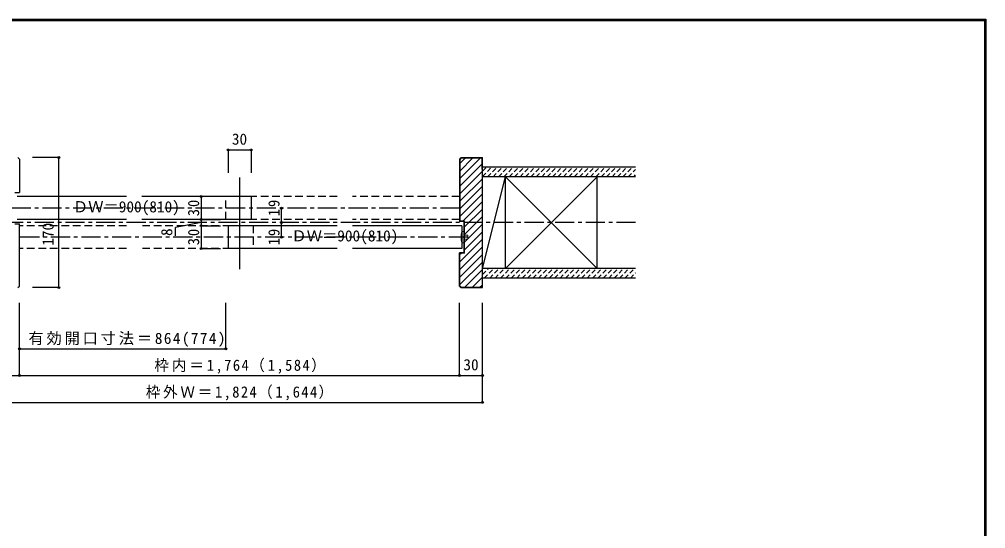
# Model space of a CAD drawing. Units: millimetres, scale not verified. Extents: x -973 to 977, y -718 to 696.
# Drawn here: x -286 to 977, y 30 to 696 of the extents above; entities that cross this region are included whole.
import ezdxf
from ezdxf.enums import TextEntityAlignment as Align

# ---------------------------------------------------------------- set-up
doc = ezdxf.new("R2010")
doc.units = ezdxf.units.MM
doc.header["$LTSCALE"] = 5
doc.header["$PDMODE"] = 32
doc.header["$PDSIZE"] = 2.5
for name, pattern in [('CHAIN1', [8, 5, -1, 1, -1]), ('DASHED1', [1.8, 1.2, -0.6]), ('DASHED2', [3, 2, -1])]:
    doc.linetypes.add(name, pattern=pattern)
for name, color, linetype in [('0-0_補助線', 4, 'Continuous'), ('0-1_通り芯', 4, 'CHAIN1'), ('0-2_柱', 7, 'Continuous'), ('0-3_仕上げ', 2, 'Continuous'), ('0-4_枠', 3, 'Continuous'), ('0-6_扉', 6, 'Continuous'), ('0-B_寸法', 4, 'Continuous'), ('0-C_ハッチ', 4, 'DASHED1'), ('F-1_枠', 6, 'Continuous')]:
    doc.layers.add(name, color=color, linetype=linetype)
doc.layers.add('0-7_金物', color=7, linetype='Continuous', lineweight=18)
doc.styles.add('ＭＳ ゴシック', font='')
doc.styles.get('ＭＳ ゴシック').set_extended_font_data('MS Gothic')

msp = doc.modelspace()

# ---------------------------------------------------------------- linework, layer by layer
at = {"layer": '0-0_補助線'}
msp.add_line((319.135, 195), (319.135, 325), dxfattribs=at)
at = {"layer": '0-0_補助線', "color": 7}
msp.add_point((319.135, 195), dxfattribs=at)
at = {"layer": '0-1_通り芯'}
for p, q in [((289.153, 449), (-296.847, 449)), ((519.135, 430), (-515.847, 430)), ((300.135, 411), (-285.847, 411))]:
    msp.add_line(p, q, dxfattribs=at)
at = {"layer": '0-2_柱'}
for p, q in [((319.144, 370), (349.023, 490)), ((349.032, 370), (469.032, 490)), ((349.032, 490), (469.032, 370)), ((349.032, 370), (469.032, 490)), ((349.032, 490), (469.032, 370))]:
    msp.add_line(p, q, dxfattribs=at)
at = {"layer": '0-2_柱', "color": 3}
for p, q in [((319.153, 370), (319.153, 490)), ((349.032, 370), (349.032, 490)), ((469.032, 370), (469.032, 490))]:
    msp.add_line(p, q, dxfattribs=at)
at = {"layer": '0-3_仕上げ'}
for p, q in [((519.135, 502.5), (319.153, 502.5)), ((519.135, 502.5), (319.153, 502.5)), ((519.135, 490), (319.153, 490)), ((519.135, 490), (319.153, 490)), ((519.135, 370), (319.135, 370)), ((519.135, 370), (319.153, 370)), ((519.135, 357.5), (319.153, 357.5)), ((519.135, 357.5), (319.153, 357.5))]:
    msp.add_line(p, q, dxfattribs=at)
at = {"layer": '0-4_枠'}
for p, q in [((-285.847, 512.879), (-287.968, 515)), ((-285.847, 512.879), (-285.847, 469.5)), ((291.274, 515), (289.153, 512.879)), ((289.153, 512.879), (289.153, 431.5)), ((291.482, 514.5), (289.653, 512.671)), ((289.653, 512.671), (289.653, 432)), ((291.274, 515), (319.153, 515)), ((291.482, 514.5), (318.653, 514.5)), ((318.653, 500), (318.653, 514.5)), ((319.153, 345), (319.153, 515)), ((318.653, 500), (319.153, 500)), ((-291.847, 469.5), (-285.847, 469.5)), ((295.153, 431.5), (289.153, 431.5)), ((295.653, 432), (289.653, 432)), ((295.153, 390.5), (295.153, 431.5)), ((295.653, 390), (295.653, 432)), ((-291.847, 428.5), (-285.847, 428.5)), ((-285.847, 347.121), (-285.847, 428.5)), ((295.153, 390.5), (289.153, 390.5)), ((289.153, 347.121), (289.153, 390.5)), ((295.653, 390), (289.653, 390)), ((289.653, 347.328), (289.653, 390)), ((318.653, 360), (318.653, 345.5)), ((318.653, 360), (319.153, 360)), ((-287.968, 345), (-285.847, 347.121)), ((289.153, 347.121), (291.274, 345)), ((289.653, 347.328), (291.482, 345.5)), ((291.274, 345), (319.153, 345)), ((291.482, 345.5), (318.653, 345.5))]:
    msp.add_line(p, q, dxfattribs=at)
at = {"layer": '0-6_扉', "color": 3}
msp.add_line((1.653, 489), (1.653, 369), dxfattribs=at)
at = {"layer": '0-6_扉'}
for p, q in [((-146.097, 464), (-288.847, 464)), ((16.653, 464), (-126.097, 464)), ((16.653, 464), (16.653, 434)), ((-146.097, 434), (-288.847, 434)), ((16.653, 434), (-126.097, 434)), ((129.403, 426), (-13.347, 426)), ((-13.347, 426), (-13.347, 396)), ((292.153, 426), (149.403, 426)), ((292.153, 426), (292.153, 396)), ((129.403, 396), (-13.347, 396)), ((292.153, 396), (149.403, 396))]:
    msp.add_line(p, q, dxfattribs=at)
at = {"layer": '0-6_扉', "color": 2, "linetype": 'DASHED2'}
for p, q in [((-16.347, 434), (-16.347, 464)), ((129.403, 464), (-16.347, 464)), ((289.153, 464), (149.403, 464)), ((289.153, 464), (289.153, 434)), ((129.403, 434), (-16.347, 434)), ((289.153, 434), (149.403, 434)), ((-285.847, 396), (-285.847, 426)), ((-146.097, 426), (-285.847, 426)), ((19.653, 426), (-126.097, 426)), ((19.653, 426), (19.653, 396)), ((-146.097, 396), (-285.847, 396)), ((19.653, 396), (-126.097, 396))]:
    msp.add_line(p, q, dxfattribs=at)
at = {"layer": '0-7_金物'}
for p, q in [((292.135, 418.5), (295.135, 418.5)), ((295.135, 418.5), (295.135, 403.5)), ((295.135, 413.5), (300.135, 413.5)), ((295.135, 408.5), (300.135, 408.5)), ((300.135, 413.5), (300.135, 408.5)), ((292.135, 403.5), (295.135, 403.5))]:
    msp.add_line(p, q, dxfattribs=at)
msp.add_arc((322.586, 411), 31.361, 166.16371, 193.83632, dxfattribs=at)
at = {"layer": '0-B_寸法'}
for p, q in [((-13.347, 525), (-13.347, 495)), ((-13.347, 525), (16.653, 525)), ((16.653, 525), (16.653, 495)), ((-234.425, 515), (-268.947, 515)), ((-234.425, 345), (-234.425, 515)), ((-23.347, 464), (-48.393, 464)), ((-48.393, 464), (-48.393, 434)), ((56.653, 430), (56.653, 449)), ((-48.393, 430), (-81.849, 423.746)), ((-23.347, 434), (-48.393, 434)), ((-48.393, 434), (-23.347, 434)), ((-48.393, 434), (-48.393, 396)), ((56.653, 411), (56.653, 430)), ((-81.849, 412.702), (-81.849, 423.746)), ((-48.393, 426), (-23.347, 426)), ((-48.393, 396), (-23.347, 396)), ((-234.425, 345), (-268.947, 345)), ((-285.847, 230), (-285.847, 325)), ((-16.347, 265), (-16.347, 325)), ((289.153, 230), (289.153, 325)), ((319.135, 195), (319.135, 325)), ((-285.847, 265), (-16.347, 265)), ((-315.847, 230), (319.135, 230)), ((-315.847, 195), (319.135, 195))]:
    msp.add_line(p, q, dxfattribs=at)
at = {"layer": '0-B_寸法', "color": 7}
for p in [(-13.347, 525), (16.653, 525), (-234.425, 515), (-48.393, 464), (56.653, 449), (-48.393, 434), (-48.393, 434), (56.653, 430), (-48.393, 426), (56.653, 411), (-48.393, 396), (-234.425, 345), (-285.847, 265), (-16.347, 265), (-285.847, 230), (289.153, 230), (319.135, 230), (319.135, 195)]:
    msp.add_point(p, dxfattribs=at)
at = {"layer": '0-C_ハッチ', "linetype": 'Continuous'}
for p, q in [((289.653, 487.586), (316.567, 514.5)), ((289.653, 497.486), (306.667, 514.5)), ((289.653, 507.385), (296.768, 514.5)), ((289.653, 477.687), (318.653, 506.687)), ((289.653, 467.787), (319.153, 497.287)), ((289.653, 457.888), (319.153, 487.388)), ((289.653, 447.988), (319.153, 477.488)), ((289.653, 438.089), (319.153, 467.589)), ((293.464, 432), (319.153, 457.689)), ((295.653, 424.29), (319.153, 447.79)), ((295.653, 414.39), (319.153, 437.89)), ((295.653, 404.491), (319.153, 427.991)), ((295.653, 394.591), (319.153, 418.091)), ((289.653, 378.692), (319.153, 408.192)), ((289.653, 368.792), (319.153, 398.292)), ((289.653, 388.591), (291.062, 390)), ((289.653, 358.893), (319.153, 388.393)), ((289.653, 348.993), (319.153, 378.493)), ((296.059, 345.5), (319.153, 368.594)), ((305.959, 345.5), (318.653, 358.194)), ((315.858, 345.5), (318.653, 348.295))]:
    msp.add_line(p, q, dxfattribs=at)
at = {"layer": '0-C_ハッチ'}
for p, q in [((319.153, 490.414), (331.24, 502.5)), ((319.153, 497.485), (324.168, 502.5)), ((319.153, 490.414), (331.24, 502.5)), ((319.153, 497.485), (324.168, 502.5)), ((325.811, 490), (338.311, 502.5)), ((325.811, 490), (338.311, 502.5)), ((332.882, 490), (345.382, 502.5)), ((332.882, 490), (345.382, 502.5)), ((339.953, 490), (352.453, 502.5)), ((339.953, 490), (352.453, 502.5)), ((347.024, 490), (359.524, 502.5)), ((347.024, 490), (359.524, 502.5)), ((354.095, 490), (366.595, 502.5)), ((354.095, 490), (366.595, 502.5)), ((361.166, 490), (373.666, 502.5)), ((361.166, 490), (373.666, 502.5)), ((368.237, 490), (380.737, 502.5)), ((368.237, 490), (380.737, 502.5)), ((375.308, 490), (387.808, 502.5)), ((375.308, 490), (387.808, 502.5)), ((382.379, 490), (394.879, 502.5)), ((382.379, 490), (394.879, 502.5)), ((389.45, 490), (401.95, 502.5)), ((389.45, 490), (401.95, 502.5)), ((396.521, 490), (409.021, 502.5)), ((396.521, 490), (409.021, 502.5)), ((403.592, 490), (416.092, 502.5)), ((403.592, 490), (416.092, 502.5)), ((410.663, 490), (423.163, 502.5)), ((410.663, 490), (423.163, 502.5)), ((417.734, 490), (430.235, 502.5)), ((417.735, 490), (430.235, 502.5)), ((424.806, 490), (437.306, 502.5)), ((424.806, 490), (437.306, 502.5)), ((431.877, 490), (444.377, 502.5)), ((431.877, 490), (444.377, 502.5)), ((438.948, 490), (451.448, 502.5)), ((438.948, 490), (451.448, 502.5)), ((446.019, 490), (458.519, 502.5)), ((446.019, 490), (458.519, 502.5)), ((453.09, 490), (465.59, 502.5)), ((453.09, 490), (465.59, 502.5)), ((460.161, 490), (472.661, 502.5)), ((460.161, 490), (472.661, 502.5)), ((467.232, 490), (479.732, 502.5)), ((467.232, 490), (479.732, 502.5)), ((474.303, 490), (486.803, 502.5)), ((474.303, 490), (486.803, 502.5)), ((481.374, 490), (493.874, 502.5)), ((481.374, 490), (493.874, 502.5)), ((488.445, 490), (500.945, 502.5)), ((488.445, 490), (500.945, 502.5)), ((495.516, 490), (508.016, 502.5)), ((495.516, 490), (508.016, 502.5)), ((502.587, 490), (515.087, 502.5)), ((502.587, 490), (515.087, 502.5)), ((509.658, 490), (519.153, 499.495)), ((509.658, 490), (519.153, 499.495)), ((516.729, 490), (519.153, 492.424)), ((516.729, 490), (519.153, 492.424)), ((319.153, 362.276), (326.877, 370)), ((319.153, 362.277), (326.877, 370)), ((321.448, 357.5), (333.948, 370)), ((321.448, 357.5), (333.948, 370)), ((328.519, 357.5), (341.019, 370)), ((328.519, 357.5), (341.019, 370)), ((335.59, 357.5), (348.09, 370)), ((335.59, 357.5), (348.09, 370)), ((342.661, 357.5), (355.161, 370)), ((342.661, 357.5), (355.161, 370)), ((349.732, 357.5), (362.232, 370)), ((349.732, 357.5), (362.232, 370)), ((356.803, 357.5), (369.303, 370)), ((356.803, 357.5), (369.303, 370)), ((363.874, 357.5), (376.374, 370)), ((363.874, 357.5), (376.374, 370)), ((370.945, 357.5), (383.445, 370)), ((370.945, 357.5), (383.445, 370)), ((378.016, 357.5), (390.516, 370)), ((378.016, 357.5), (390.516, 370)), ((385.087, 357.5), (397.587, 370)), ((385.087, 357.5), (397.587, 370)), ((392.158, 357.5), (404.658, 370)), ((392.158, 357.5), (404.658, 370)), ((399.229, 357.5), (411.729, 370)), ((399.229, 357.5), (411.729, 370)), ((406.301, 357.5), (418.801, 370)), ((406.622, 357.822), (418.801, 370)), ((413.372, 357.5), (425.872, 370)), ((413.372, 357.5), (425.872, 370)), ((420.443, 357.5), (432.943, 370)), ((420.443, 357.5), (432.943, 370)), ((427.514, 357.5), (440.014, 370)), ((427.514, 357.5), (440.014, 370)), ((434.585, 357.5), (447.085, 370)), ((434.585, 357.5), (447.085, 370)), ((441.656, 357.5), (454.156, 370)), ((441.656, 357.5), (454.156, 370)), ((448.727, 357.5), (461.227, 370)), ((448.727, 357.5), (461.227, 370)), ((455.798, 357.5), (468.298, 370)), ((455.798, 357.5), (468.298, 370)), ((462.869, 357.5), (475.369, 370)), ((462.869, 357.5), (475.369, 370)), ((469.94, 357.5), (482.44, 370)), ((469.94, 357.5), (482.44, 370)), ((477.011, 357.5), (489.511, 370)), ((477.011, 357.5), (489.511, 370)), ((484.082, 357.5), (496.582, 370)), ((484.082, 357.5), (496.582, 370)), ((491.153, 357.5), (503.653, 370)), ((491.153, 357.5), (503.653, 370)), ((498.224, 357.5), (510.724, 370)), ((498.224, 357.5), (510.724, 370)), ((505.295, 357.5), (517.795, 370)), ((505.295, 357.5), (517.795, 370)), ((512.367, 357.5), (519.153, 364.287)), ((512.367, 357.5), (519.153, 364.287))]:
    msp.add_line(p, q, dxfattribs=at)
at = {"layer": 'F-1_枠'}
for p, q in [((-973.347, 695.833), (976.653, 695.833)), ((-973.347, 695), (976.653, 695)), ((974.986, 695.833), (974.986, -700.833)), ((975.82, 695.833), (975.82, -700.833)), ((976.653, 695.833), (976.653, -700.833)), ((-973.347, 694.167), (976.653, 694.167))]:
    msp.add_line(p, q, dxfattribs=at)

# ---------------------------------------------------------------- texts
at = {"layer": '0-B_寸法', "color": 7, "style": 'ＭＳ ゴシック'}
for s, p in [('30', (-8.347, 527.5)), ('ＤＷ＝900(810)', (-216.099, 439)), ('ＤＷ＝900(810)', (69.403, 401)), ('30', (294.153, 232.5))]:
    msp.add_text(s, height=14.66, dxfattribs=at).set_placement(p, align=Align.BOTTOM_LEFT)
for s, p in [('170', (-236.925, 399.81)), ('8', (-81.849, 412.534))]:
    msp.add_text(s, height=14.66, rotation=90, dxfattribs=at).set_placement(p, align=Align.BOTTOM_LEFT)
at = {"layer": '0-B_寸法', "color": 7, "char_height": 14.66, "attachment_point": 7, "rotation": 90, "style": 'ＭＳ ゴシック'}
for s, insert in [('\\T1.27;\\W0.95;30', (-50.893, 438.375)), ('\\T1.27;\\W0.95;19', (54.153, 438.375)), ('\\T1.27;\\W0.95;30', (-50.893, 400.375)), ('\\T1.27;\\W0.95;19', (54.153, 400.375))]:
    msp.add_mtext(s, dxfattribs=dict(at, insert=insert))
at = {"layer": '0-B_寸法', "color": 7, "char_height": 14.66, "attachment_point": 7, "style": 'ＭＳ ゴシック'}
for s, insert in [('\\T1.18;有効開口寸法＝864(774)', (-274.222, 267.5)), ('\\T1.2;\\W0.95;枠内＝1,764（1,584）', (-109.592, 232.5)), ('\\T1.19;\\W0.95;枠外Ｗ＝1,824（1,644）', (-120.851, 197.5))]:
    msp.add_mtext(s, dxfattribs=dict(at, insert=insert))

doc.saveas('drawing.dxf')
